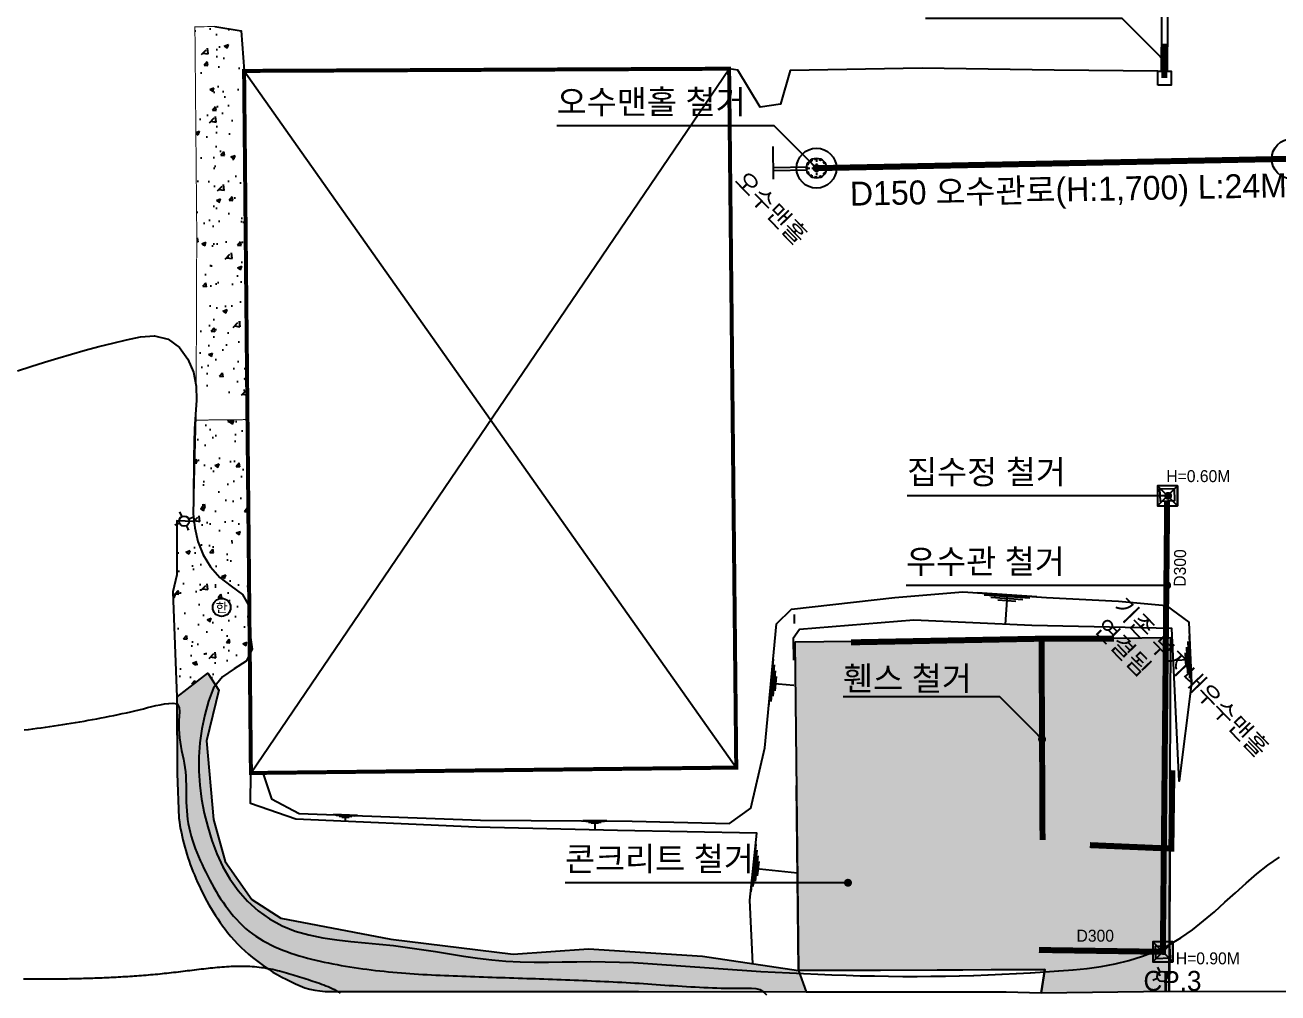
# Model space of a CAD drawing. Header units: millimetres. Extents: x 215149 to 215376, y 463026 to 463188.
# Drawn here: x 215180.8 to 215243.6, y 463070 to 463118.6 of the extents above; entities that cross this region are included whole.
import ezdxf
from ezdxf.enums import TextEntityAlignment as Align

# ---------------------------------------------------------------- set-up
doc = ezdxf.new("R2010")
doc.units = ezdxf.units.MM
doc.header["$MEASUREMENT"] = 0
for name, pattern in [('CENTER', [2, 1.25, -0.25, 0.25, -0.25]), ('DASHDOT', [1, 0.5, -0.25, 0, -0.25]), ('DASHED2', [0.375, 0.25, -0.125]), ('HIDDEN2', [0.1875, 0.125, -0.0625]), ('HIDDEN_2', [4.6, 3, -1.6]), ('PHANTOM2', [1.25, 0.625, -0.125, 0.125, -0.125, 0.125, -0.125])]:
    doc.linetypes.add(name, pattern=pattern)
for name, color, linetype in [('-$-0-범례', 7, 'Continuous'), ('-C-L형 측구 경계석 철거', 10, 'CENTER'), ('-C-U형측구 철거', 5, 'Continuous'), ('-C-아스콘 절단', 1, 'DASHED2'), ('-C-아스콘 철거', 254, 'Continuous'), ('-C-오수관철거', 4, 'PHANTOM2'), ('-C-오수맨홀 철거', 4, 'Continuous'), ('-C-우수관철거', 3, 'HIDDEN2'), ('-C-지시선', 7, 'Continuous'), ('-C-집수정철거', 3, 'Continuous'), ('-C-콘크리트 절단', 30, 'DASHDOT'), ('-C-콘크리트 철거', 253, 'Continuous'), ('-C-휀스 철거', 6, 'FENCELINE1'), ('1M(48)', 252, 'Continuous'), ("CON'C(31)", 252, 'Continuous'), ('HID', 252, 'HIDDEN2'), ('TEX', 252, 'Continuous'), ('TEXT', 252, 'Continuous'), ('WALL', 252, 'Continuous'), ('가로등(32)', 252, 'Continuous'), ('경사면(8)', 252, 'Continuous'), ('도근점(1)', 252, 'Continuous'), ('도시가스맨홀(50)', 252, 'Continuous'), ('아스팔트도로(1)', 252, 'Continuous'), ('오수관로', 252, 'HIDDEN_2'), ('우수맨홀(42)', 252, 'Continuous'), ('조경석해치(8)', 252, 'Continuous'), ('조립식건물(40)', 252, 'Continuous'), ('콘크리트수로(5)', 252, 'Continuous'), ('한전맨홀(1)', 252, 'Continuous')]:
    doc.layers.add(name, color=color, linetype=linetype)
doc.styles.get("Standard").update_dxf_attribs({"font": 'simplex.shx'})
doc.styles.add('돋음', font='Dotum.ttf')
doc.styles.add('돋음체', font='DotumChe.TTF')
doc.styles.add('휴먼엑스포', font='Expo M.ttf')
doc.linetypes.add('FENCELINE1', pattern='A,0.25,-0.1,[133,ltypeshp.shx,S=0.1,R=0,X=-0.1,Y=0],-0.1,1', length=1.45)
doc.dimstyles.get("Standard").update_dxf_attribs({"dimtxt": 0.18, "dimasz": 0.18, "dimexe": 0.18, "dimexo": 0.0625, "dimgap": 0.09, "dimtad": 1, "dimzin": 0, "dimdsep": 46, "dimtxsty": 'Standard', "dimcen": 0.09, "dimadec": 0, "dimazin": 0, "dimtfac": 1, "dimtdec": 4, "dimtofl": 0, "dimtmove": 0, "dimatfit": 3, "dimfxl": 1, "dimtolj": 1, "dimtzin": 0, "dimarcsym": 0})

# ---------------------------------------------------------------- blocks, each defined once
blk = doc.blocks.new('e-')
at = {"layer": '한전맨홀(1)'}
blk.add_circle((0, 0), 0.75, dxfattribs=at)
at = {"layer": '한전맨홀(1)', "style": '돋음체'}
blk.add_text('한', height=0.8, rotation=0.4266, dxfattribs=at).set_placement((0, 0), align=Align.MIDDLE)
blk = doc.blocks.new('F')
at = {"layer": '가로등(32)'}
for p, q in [((-0.19, 0.42), (-0.35, 0.77)), ((0.42, 0.19), (0.77, 0.35)), ((-0.42, -0.19), (-0.77, -0.35)), ((0.19, -0.42), (0.35, -0.77))]:
    blk.add_line(p, q, dxfattribs=at)
blk.add_circle((0, 0), 0.42, dxfattribs=at)
blk = doc.blocks.new('A$C3eb1137b')
at = {"layer": 'HID'}
for p, q in [((-0.45, 0.012), (0.45, -0.012)), ((0.012, 0.45), (-0.012, -0.45))]:
    blk.add_line(p, q, dxfattribs=at)
blk.add_circle((0, 0), 0.45, dxfattribs=at)
at = {"layer": 'WALL'}
blk.add_line((-2.185, 1.111), (-2.168, -0.537), dxfattribs=at)
at = {"layer": '오수관로'}
for p, q in [((-2.174, 0.053), (-0.451, 0.07)), ((0.449, 0.08), (23.374, 0.314)), ((0.451, -0.07), (23.376, 0.164)), ((-2.173, -0.097), (-0.449, -0.08))]:
    blk.add_line(p, q, dxfattribs=at)
at = {"layer": 'TEX', "ltscale": 1.2, "style": '휴먼엑스포'}
for s, p in [('오수맨홀', (-4.169, -0.633)), ('기존 부지내우수맨홀', (14.613, -22.192)), ('연결됨', (13.642, -23.256))]:
    blk.add_text(s, height=0.9, rotation=313.42948, dxfattribs=at).set_placement(p)
at = {"layer": 'TEXT', "style": '휴먼엑스포'}
blk.add_text('D150 오수관로(H:1,700) L:24M', height=1.2, rotation=0.58568, dxfattribs=at).set_placement((1.674, -1.899))
blk = doc.blocks.new('A$C348b88a3')
at = {"layer": '-$-0-범례'}
blk.add_hatch(color=254, dxfattribs=at).paths.add_polyline_path([(0, 28.171), (42.821, 28.171), (42.821, 25.179), (0, 25.179)])
at = {"layer": '-$-0-범례', "true_color": 0xffffff}
blk.add_hatch(color=7, dxfattribs=at).paths.add_polyline_path([(0, -2.493), (42.821, -2.493), (42.821, 24.93), (0, 24.93)])
at = {"layer": '-C-아스콘 철거'}
h = blk.add_hatch(color=256, dxfattribs=at)
h.dxf.hatch_style = 1
h.paths.add_polyline_path([(1.312, 21.854), (8.165, 21.854), (8.165, 20.354), (1.312, 20.354)])
at = {"layer": '-C-콘크리트 철거'}
h = blk.add_hatch(color=256, dxfattribs=at)
h.dxf.hatch_style = 1
h.paths.add_polyline_path([(1.312, 24.347), (8.165, 24.347), (8.165, 22.847), (1.312, 22.847)])
at = {"layer": '-$-0-범례', "color": 254}
blk.add_line((0, 28.171), (42.821, 28.171), dxfattribs=at)
at = {"layer": '-$-0-범례', "color": 1}
for p, q in [((42.821, 28.171), (0, 28.171)), ((9.557, 28.171), (9.557, -2.493)), ((18.132, 28.171), (18.132, -2.493)), ((28.639, 28.171), (28.639, -2.493)), ((32.62, 28.171), (32.62, -2.493)), ((0, 25.179), (42.821, 25.179)), ((0, 24.93), (42.821, 24.93)), ((42.821, 22.437), (0, 22.437)), ((42.821, 19.944), (0, 19.944)), ((42.821, 17.451), (0, 17.451)), ((42.821, 14.958), (0, 14.958)), ((42.821, 12.465), (0, 12.465)), ((42.821, 9.972), (0, 9.972)), ((42.821, 7.479), (0, 7.479)), ((42.821, 4.986), (0, 4.986)), ((42.821, 2.493), (0, 2.493)), ((42.821, 0), (0, 0)), ((42.821, -2.493), (0, -2.493))]:
    blk.add_line(p, q, dxfattribs=at)
for points in [[(0, 28.171), (0, -2.493)], [(42.821, 28.171), (42.821, -2.493)]]:
    blk.add_lwpolyline(points, dxfattribs=at)
blk.add_lwpolyline([(0, 28.171), (42.821, 28.171), (42.821, 25.179), (0, 25.179)], close=True, dxfattribs=at)
at = {"layer": '-C-L형 측구 경계석 철거', "ltscale": 2, "const_width": 0.15}
blk.add_lwpolyline([(1.352, 6.232), (8.205, 6.232)], dxfattribs=at)
at = {"layer": '-C-U형측구 철거', "const_width": 0.15}
blk.add_lwpolyline([(1.352, 3.739), (8.205, 3.739)], dxfattribs=at)
at = {"layer": '-C-아스콘 절단', "ltscale": 5}
blk.add_lwpolyline([(1.352, 16.204), (8.205, 16.204)], dxfattribs=at)
at = {"layer": '-C-오수관철거', "ltscale": 2, "const_width": 0.225, "flags": 128}
blk.add_lwpolyline([(1.352, -1.246), (8.205, -1.246)], dxfattribs=at)
at = {"layer": '-C-오수맨홀 철거'}
for radius in [0.75, 0.375]:
    blk.add_circle((4.779, 13.711), radius, dxfattribs=at)
at = {"layer": '-C-우수관철거', "ltscale": 10, "const_width": 0.225}
blk.add_lwpolyline([(1.352, 1.247), (8.205, 1.247)], dxfattribs=at)
at = {"layer": '-C-집수정철거'}
blk.add_lwpolyline([(4.028, 11.968), (4.028, 10.468), (5.528, 10.468), (5.528, 11.968), (4.028, 11.968), (5.528, 10.468), (5.528, 11.968), (4.028, 10.468)], dxfattribs=at)
at = {"layer": '-C-콘크리트 절단', "ltscale": 5}
blk.add_lwpolyline([(1.352, 18.697), (8.205, 18.697)], dxfattribs=at)
at = {"layer": '-C-콘크리트 철거'}
for points in [[(1.312, 24.347), (8.165, 24.347), (8.165, 22.847), (1.312, 22.847)], [(1.312, 21.854), (8.165, 21.854), (8.165, 20.354), (1.312, 20.354)]]:
    blk.add_lwpolyline(points, close=True, dxfattribs=at)
at = {"layer": '-C-휀스 철거', "ltscale": 2, "const_width": 0.15}
blk.add_lwpolyline([(1.352, 8.725), (8.205, 8.725)], dxfattribs=at)
at = {"layer": '-$-0-범례', "color": 3, "style": '돋음'}
blk.add_text('● 범 례', height=1.2, dxfattribs=at).set_placement((-0.121, 30.017), align=Align.MIDDLE_LEFT)
at = {"layer": '-$-0-범례', "color": 5, "style": '돋음'}
for s, p in [('구 분', (4.778, 26.675)), ('명   칭', (13.844, 26.675)), ('규  격', (23.386, 26.675)), ('단위', (30.629, 26.675)), ('비 고', (37.72, 26.675))]:
    blk.add_text(s, height=0.9, dxfattribs=at).set_placement(p, align=Align.MIDDLE_CENTER)
at = {"layer": '-$-0-범례', "color": 3, "style": '돋음'}
for s, p in [('콘크리트 철거', (13.844, 23.683)), ('T=150', (23.386, 23.683)), ('m2', (30.629, 23.683)), ('아스콘 철거', (13.845, 21.19)), ('T=150', (23.386, 21.19)), ('m2', (30.629, 21.19)), ('콘크리트절단', (13.844, 18.697)), ('m', (30.629, 18.697)), ('아스콘절단', (13.845, 16.204)), ('m', (30.629, 16.204)), ('오수맨홀철거', (13.845, 13.711)), ('D900', (23.386, 13.711)), ('ea', (30.629, 13.711)), ('집수정철거', (13.844, 11.218)), ('500X500', (23.385, 11.218)), ('ea', (30.629, 11.218)), ('휀스철거', (13.844, 8.725)), ('H=1.2', (23.385, 8.725)), ('m', (30.629, 8.725)), ('L형측구 철거', (13.844, 6.232)), ('180x200x100', (23.385, 6.232)), ('m', (30.629, 6.232)), ('U형측구 철거', (13.844, 3.739)), ('300x300', (23.385, 3.739)), ('m', (30.629, 3.739)), ('우수관 철거', (13.844, 1.247)), ('D300', (23.385, 1.247)), ('m', (30.629, 1.247)), ('오수관 철거', (13.844, -1.246)), ('D150', (23.386, -1.246)), ('m', (30.629, -1.246))]:
    blk.add_text(s, height=0.9, dxfattribs=at).set_placement(p, align=Align.MIDDLE_CENTER)

msp = doc.modelspace()

# ---------------------------------------------------------------- hatches: boundary and pattern name
at = {"layer": '-C-콘크리트 철거', "linetype": 'ByBlock'}
h = msp.add_hatch(color=256, dxfattribs=at)
h.dxf.hatch_style = 1
h.paths.add_polyline_path([(215219.387, 463087.616), (215219.572, 463071.144), (215231.915, 463071.192), (215231.74, 463070.025), (215238.159, 463070.113), (215238.228, 463087.828)])
at = {"layer": "CON'C(31)"}
h = msp.add_hatch(dxfattribs=at)
h.set_pattern_fill('AR-CONC', color=256, scale=0.3)
h.set_pattern_definition([(50, (0, 0), (2.151780548, -0.188256405), [0.225, -2.475]), (355, (0, 0), (-0.416254001, 2.256576401), [0.18, -1.98]), (100.45144446, (0.1793, -0.0157), (1.73552654, 2.068319973), [0.191220576, -2.103426336]), (46.1842, (0, 0.6), (3.201723992, -0.496557842), [0.3375, -3.7125]), (96.6356355, (0.2668, 0.5586), (2.803985837, 2.922355802), [0.286831026, -3.15514128]), (351.184164, (0, 0.6), (2.803985835, 2.9223558), [0.27, -2.970000003]), (21, (0.3, 0.45), (1.7907211564, -1.207856672), [0.225, -2.475]), (326, (0.3, 0.45), (0.729945996, 2.175450135), [0.18, -1.98]), (71.45144474, (0.4492, 0.3493), (2.52066713, 0.967593458), [0.19122057, -2.103426336]), (37.5, (0, 0), (0.036479566, 0.9986815615), [0, -1.956, 0, -2.01, 0, -1.9875]), (7.5, (0, 0), (0.7892086123, 1.1832351356), [0, -1.146, 0, -1.911, 0, -0.7575]), (327.5, (-0.669, 0), (1.6014673085, -0.0676646152), [0, -0.75, 0, -2.34, 0, -3.105]), (317.5, (-0.969, 0), (1.749558508, 0.300314947), [0, -0.975, 0, -1.554, 0, -2.205])])
h.paths.add_polyline_path([(215191.776, 463116.254), (215191.636, 463118.27), (215190.317, 463118.473), (215189.311, 463118.472), (215189.334, 463115.967), (215189.404, 463108.146), (215189.374, 463100.47), (215189.378, 463100.453), (215189.382, 463100), (215191.934, 463100)])
h.paths.add_polyline_path([(215191.946, 463098.769), (215189.368, 463098.744), (215189.247, 463093.891), (215189.299, 463093.345), (215189.464, 463092.653), (215189.728, 463091.993), (215190.095, 463091.385), (215190.567, 463090.853), (215191.133, 463090.423), (215191.703, 463089.998), (215192.038, 463089.391)])
h.paths.add_polyline_path([(215191.703, 463089.998), (215191.133, 463090.423), (215190.567, 463090.853), (215190.095, 463091.385), (215189.728, 463091.993), (215189.464, 463092.653), (215189.299, 463093.345), (215189.247, 463093.891), (215189.241, 463093.665), (215189.023, 463093.672, -1), (215188.52, 463093.688), (215188.411, 463093.691), (215188.411, 463090.989), (215188.211, 463090.132), (215188.406, 463084.856), (215189.953, 463086.063), (215190.357, 463085.45), (215190.69, 463085.872), (215191.279, 463086.27), (215191.878, 463086.653), (215192.061, 463087.017), (215192.038, 463089.391)])
h.paths.add_polyline_path([(215191.102, 463089.355, -1), (215190.202, 463089.355, -1)], flags=16)
h.paths.add_polyline_path([(215190.19, 463088.941), (215191.119, 463088.947), (215191.113, 463089.77), (215190.184, 463089.763)], flags=24)
at = {"layer": '조경석해치(8)'}
h = msp.add_hatch(dxfattribs=at)
h.set_pattern_fill('GRAVEL', color=256, scale=2)
h.set_pattern_definition([(228.012787504, (1.44, 2), (-16, -18), [0.269072, -26.638176094]), (184.969740728, (1.26, 1.8), (24, 2), [0.461736, -45.7118495225]), (132.510447078, (0.8, 1.76), (20, -22), [0.325576, -32.232065192]), (267.273689006, (0.02, 1.26), (2, 40), [0.420476, -41.627116083]), (292.833654178, (0, 0.84), (-10, 24), [0.41231, -40.818746256]), (357.273689006, (0.16, 0.46), (-40, 2), [0.420476, -41.627116083]), (37.694240467, (0.58, 0.44), (-26, -20), [0.556058, -55.049697098]), (72.255328375, (1.02, 0.78), (14, 44), [0.524976, -51.972642994]), (121.429565615, (1.18, 1.28), (-16, 26), [0.4219, -41.7681462195]), (175.23635831, (0.96, 1.64), (22, -2), [0.481664, -23.6015251576]), (222.397437798, (0.48, 1.68), (-24, -22), [0.622896, -61.6667500096]), (138.814074834, (2, 1.24), (-14, 12), [0.212602, -21.0476896255]), (171.46923439, (1.84, 1.38), (26, -4), [0.404474, -40.043022832]), (225, (1.44, 1.44), (-2e-16, -2), [0.282842, -2.545585125]), (203.198590514, (1.3, 1.68), (10, 4), [0.152316, -15.079230212]), (291.80140949, (1.16, 1.62), (-2, 6), [0.215406, -10.554923614]), (30.96375653, (1.24, 1.42), (6, 4), [0.349858, -11.31204579]), (161.56505118, (1.54, 1.6), (4, -2), [0.252982, -6.07157332]), (16.389540334, (0, 1.62), (20, 6), [0.3544, -35.085690293]), (70.346175942, (0.34, 1.72), (-8.000000000002, -22.000000000007), [0.297322, -29.434815495]), (293.198590514, (1.54, 2), (-4, 10), [0.30463, -14.926916212]), (343.610459666, (1.66, 1.72), (-20, 6), [0.3544, -35.085690293]), (339.44395478, (0, 0.38), (-10, 4), [0.34176, -16.746247491]), (294.77514057, (0.32, 0.26), (-10, 22), [0.286356, -28.3492861266]), (66.801409486, (1.56, 0), (4, 10), [0.30463, -14.926916212]), (17.354024636, (1.68, 0.28), (-26, -8), [0.335262, -33.1908472285]), (69.44395478, (0.58, 0), (-4, -10), [0.17088, -16.917127491]), (101.30993247, (1.44, 0), (-2, 8), [0.10198, -10.096059027]), (165.96375653, (1.42, 0.1), (6, -2), [0.41231, -7.833901251]), (186.009005957, (1.02, 0.2), (20, 2), [0.3821, -37.827846349]), (303.69006753, (1.24, 1.24), (-2, 4), [0.288444, -6.922658551]), (353.157226587, (1.4, 1), (34, -4), [0.503588, -49.855125248]), (60.9453959, (1.9, 0.94), (-8, -14), [0.205912, -20.385348282]), (90, (2, 1.12), (-2, 2), [0.12, -1.88]), (120.256437164, (0.98, 0.26), (8, -14), [0.277848, -27.507039979]), (48.012787504, (0.84, 0.5), (16, 18), [0.538144, -26.369104094]), (0, (1.2, 0.9), (2, 2), [0.52, -1.48]), (325.30484647, (1.72, 0.9), (20, -14), [0.316228, -31.306548602]), (254.0546041, (1.98, 0.72), (-2, -8), [0.291204, -14.2690157786]), (207.645975364, (1.9, 0.44), (-38, -20), [0.47413, -46.9389483645]), (175.42607874, (1.48, 0.22), (-26, 2), [0.501598, -49.658146816])])
h.paths.add_polyline_path([(215199.133, 463072.71), (215193.621, 463073.778), (215192.171, 463074.714), (215190.827, 463076.617), (215190.251, 463078.723), (215189.89, 463082.664), (215190.518, 463085.205), (215189.953, 463086.063), (215188.406, 463084.856), (215188.421, 463081.032), (215188.507, 463078.779, 0.065565), (215189.283, 463075.947, 0.069065), (215190.949, 463073.053, 0.113814), (215194.117, 463070.595, 0.13394), (215196.095, 463070.097), (215197.071, 463070.097), (215202.828, 463070.096), (215211.55, 463070.096), (215219.948, 463070.072), (215219.572, 463071.144), (215214.765, 463071.87), (215209.047, 463072.23), (215205.265, 463071.968)])

# ---------------------------------------------------------------- linework, layer by layer
at = {"layer": '-C-U형측구 철거', "const_width": 0.3}
msp.add_lwpolyline([(215237.913, 463115.891), (215237.913, 463117.623)], dxfattribs=at)
at = {"layer": '-C-오수관철거', "ltscale": 3, "const_width": 0.3}
msp.add_lwpolyline([(215244.246, 463111.847), (215220.47, 463111.378)], dxfattribs=at)
at = {"layer": '-C-오수맨홀 철거'}
for centre, radius in [((215244.291, 463111.845), 1), ((215220.47, 463111.378), 1), ((215220.47, 463111.378), 0.5)]:
    msp.add_circle(centre, radius, dxfattribs=at)
at = {"layer": '-C-우수관철거', "ltscale": 10, "const_width": 0.3}
msp.add_lwpolyline([(215238.05, 463094.682), (215237.835, 463072.082), (215231.619, 463072.176)], dxfattribs=at)
at = {"layer": '-C-집수정철거', "elevation": 94.324}
msp.add_lwpolyline([(215237.562, 463094.446), (215238.562, 463094.446), (215238.562, 463095.446), (215237.562, 463095.446), (215237.562, 463094.446), (215238.562, 463095.446), (215238.562, 463094.446), (215237.562, 463095.446)], dxfattribs=at)
at = {"layer": '-C-집수정철거'}
msp.add_lwpolyline([(215237.335, 463071.582), (215238.335, 463071.582), (215238.335, 463072.582), (215237.335, 463072.582), (215237.335, 463071.582), (215238.335, 463072.582), (215238.335, 463071.582), (215237.335, 463072.582)], dxfattribs=at)
at = {"layer": '-C-콘크리트 철거'}
msp.add_lwpolyline([(215219.387, 463087.616), (215219.572, 463071.144), (215231.915, 463071.192), (215231.74, 463070.025), (215238.159, 463070.113), (215238.228, 463087.828)], close=True, dxfattribs=at)
at = {"layer": '-C-휀스 철거', "ltscale": 2.5, "const_width": 0.3}
for points in [[(215222.203, 463087.601), (215231.754, 463087.784), (215235.39, 463087.784)], [(215231.803, 463077.696), (215231.754, 463087.784)]]:
    msp.add_lwpolyline(points, dxfattribs=at)
at = {"layer": '-C-휀스 철거', "ltscale": 2.5}
msp.add_lwpolyline([(215234.176, 463077.433, 0.3, 0.3, 0), (215238.261, 463077.258, 0.3, 0.3, 0), (215238.314, 463081.18, 0, 0, 0)], format="xyseb", dxfattribs=at)
at = {"layer": '1M(48)'}
for points, elevation in [([(215180.413, 463101.208), (215181.089, 463101.431), (215181.089, 463101.431), (215181.767, 463101.647), (215181.767, 463101.647), (215182.447, 463101.857), (215182.447, 463101.857), (215183.13, 463102.058), (215183.13, 463102.058), (215183.815, 463102.251), (215183.815, 463102.251), (215184.502, 463102.435), (215184.502, 463102.435), (215185.192, 463102.609), (215185.192, 463102.609), (215185.884, 463102.774), (215185.884, 463102.774), (215186.581, 463102.919), (215186.581, 463102.919), (215187.289, 463102.975), (215187.289, 463102.975), (215187.975, 463102.808), (215187.975, 463102.808), (215188.538, 463102.378), (215188.538, 463102.378), (215188.951, 463101.801), (215188.951, 463101.801), (215189.232, 463101.148), (215189.232, 463101.148), (215189.378, 463100.453), (215189.378, 463100.453), (215189.384, 463099.742), (215189.384, 463099.742), (215189.334, 463099.032), (215189.334, 463099.032), (215189.293, 463098.322), (215189.293, 463098.322), (215189.269, 463097.611), (215189.269, 463097.611), (215189.256, 463096.899), (215189.256, 463096.899), (215189.25, 463096.188), (215189.25, 463096.188), (215189.244, 463095.476), (215189.244, 463095.476), (215189.233, 463094.764), (215189.233, 463094.764), (215189.231, 463094.053), (215189.231, 463094.053), (215189.299, 463093.345), (215189.299, 463093.345), (215189.464, 463092.653), (215189.464, 463092.653), (215189.728, 463091.993), (215189.728, 463091.993), (215190.095, 463091.385), (215190.095, 463091.385), (215190.567, 463090.853), (215190.567, 463090.853), (215191.133, 463090.423), (215191.133, 463090.423), (215191.703, 463089.998), (215191.703, 463089.998), (215192.041, 463089.385), (215192.041, 463089.385), (215192.081, 463088.677), (215192.081, 463088.677), (215192.086, 463087.966), (215192.086, 463087.966), (215192.184, 463087.262), (215192.184, 463087.262), (215191.878, 463086.653), (215191.878, 463086.653), (215191.279, 463086.27), (215191.279, 463086.27), (215190.69, 463085.872), (215190.69, 463085.872), (215190.251, 463085.317), (215190.251, 463085.317), (215189.987, 463084.657), (215189.987, 463084.657), (215189.811, 463083.968), (215189.811, 463083.968), (215189.665, 463083.272), (215189.665, 463083.272), (215189.555, 463082.569), (215189.555, 463082.569), (215189.501, 463081.859), (215189.501, 463081.859), (215189.503, 463081.148), (215189.503, 463081.148), (215189.554, 463080.438), (215189.554, 463080.438), (215189.649, 463079.733), (215189.649, 463079.733), (215189.783, 463079.034), (215189.783, 463079.034), (215189.953, 463078.343), (215189.953, 463078.343), (215190.162, 463077.663), (215190.162, 463077.663), (215190.415, 463076.998), (215190.415, 463076.998), (215190.716, 463076.353), (215190.716, 463076.353), (215191.07, 463075.736), (215191.07, 463075.736), (215191.481, 463075.155), (215191.481, 463075.155), (215191.95, 463074.62), (215191.95, 463074.62), (215192.478, 463074.144), (215192.478, 463074.144), (215193.058, 463073.733), (215193.058, 463073.733), (215193.683, 463073.393), (215193.683, 463073.393), (215194.343, 463073.127), (215194.343, 463073.127), (215195.026, 463072.928), (215195.026, 463072.928), (215195.722, 463072.783), (215195.722, 463072.783), (215196.426, 463072.678), (215196.426, 463072.678), (215197.134, 463072.6), (215197.134, 463072.6), (215197.842, 463072.535), (215197.842, 463072.535), (215198.551, 463072.472), (215198.551, 463072.472), (215199.259, 463072.399), (215199.259, 463072.399), (215199.965, 463072.308), (215199.965, 463072.308), (215200.669, 463072.205), (215200.669, 463072.205), (215201.372, 463072.094), (215201.372, 463072.094), (215202.075, 463071.981), (215202.075, 463071.981), (215202.778, 463071.872), (215202.778, 463071.872), (215203.482, 463071.771), (215203.482, 463071.771), (215204.189, 463071.685), (215204.189, 463071.685), (215204.897, 463071.619), (215204.897, 463071.619), (215205.608, 463071.579), (215205.608, 463071.579), (215206.319, 463071.563), (215206.319, 463071.563), (215207.031, 463071.564), (215207.031, 463071.564), (215207.742, 463071.574), (215207.742, 463071.574), (215208.454, 463071.587), (215208.454, 463071.587), (215209.166, 463071.594), (215209.166, 463071.594), (215209.877, 463071.589), (215209.877, 463071.589), (215210.589, 463071.571), (215210.589, 463071.571), (215211.3, 463071.54), (215211.3, 463071.54), (215212.01, 463071.501), (215212.01, 463071.501), (215212.72, 463071.454), (215212.72, 463071.454), (215213.43, 463071.403), (215213.43, 463071.403), (215214.14, 463071.349), (215214.14, 463071.349), (215214.849, 463071.295), (215214.849, 463071.295), (215215.559, 463071.243), (215215.559, 463071.243), (215216.269, 463071.194), (215216.269, 463071.194), (215216.979, 463071.147), (215216.979, 463071.147), (215217.689, 463071.103), (215217.689, 463071.103), (215218.4, 463071.062), (215218.4, 463071.062), (215219.11, 463071.024), (215219.11, 463071.024), (215219.821, 463070.989), (215219.821, 463070.989), (215220.532, 463070.958), (215220.532, 463070.958), (215221.243, 463070.93), (215221.243, 463070.93), (215221.955, 463070.906), (215221.955, 463070.906), (215222.666, 463070.887), (215222.666, 463070.887), (215223.377, 463070.871), (215223.377, 463070.871), (215224.089, 463070.861), (215224.089, 463070.861), (215224.801, 463070.854), (215224.801, 463070.854), (215225.512, 463070.853), (215225.512, 463070.853), (215226.224, 463070.858), (215226.224, 463070.858), (215226.936, 463070.867), (215226.936, 463070.867), (215227.647, 463070.882), (215227.647, 463070.882), (215228.358, 463070.903), (215228.358, 463070.903), (215229.07, 463070.928), (215229.07, 463070.928), (215229.781, 463070.958), (215229.781, 463070.958), (215230.491, 463070.993), (215230.491, 463070.993), (215231.202, 463071.031), (215231.202, 463071.031), (215231.912, 463071.074), (215231.912, 463071.074), (215232.622, 463071.122), (215232.622, 463071.122), (215233.332, 463071.18), (215233.332, 463071.18), (215234.039, 463071.255), (215234.039, 463071.255), (215234.744, 463071.354), (215234.744, 463071.354), (215235.444, 463071.484), (215235.444, 463071.484), (215236.135, 463071.651), (215236.135, 463071.651), (215236.815, 463071.86), (215236.815, 463071.86), (215237.479, 463072.116), (215237.479, 463072.116), (215238.121, 463072.424), (215238.121, 463072.424), (215238.733, 463072.785), (215238.733, 463072.785), (215239.317, 463073.192), (215239.317, 463073.192), (215239.877, 463073.632), (215239.877, 463073.632), (215240.418, 463074.094), (215240.418, 463074.094), (215240.947, 463074.569), (215240.947, 463074.569), (215241.473, 463075.049), (215241.473, 463075.049), (215242.003, 463075.524), (215242.003, 463075.524), (215242.545, 463075.986), (215242.545, 463075.986), (215243.105, 463076.425), (215243.105, 463076.425), (215243.689, 463076.83)], 94), ([(215180.752, 463083.207), (215180.967, 463083.235), (215180.967, 463083.235), (215181.181, 463083.263), (215181.181, 463083.263), (215181.396, 463083.293), (215181.396, 463083.293), (215181.611, 463083.322), (215181.611, 463083.322), (215181.826, 463083.353), (215181.826, 463083.353), (215182.041, 463083.384), (215182.041, 463083.384), (215182.255, 463083.415), (215182.255, 463083.415), (215182.47, 463083.447), (215182.47, 463083.447), (215182.684, 463083.48), (215182.684, 463083.48), (215182.898, 463083.514), (215182.898, 463083.514), (215183.112, 463083.548), (215183.112, 463083.548), (215183.326, 463083.583), (215183.326, 463083.583), (215183.54, 463083.619), (215183.54, 463083.619), (215183.754, 463083.656), (215183.754, 463083.656), (215183.967, 463083.694), (215183.967, 463083.694), (215184.181, 463083.732), (215184.181, 463083.732), (215184.394, 463083.771), (215184.394, 463083.771), (215184.607, 463083.812), (215184.607, 463083.812), (215184.82, 463083.853), (215184.82, 463083.853), (215185.033, 463083.895), (215185.033, 463083.895), (215185.245, 463083.939), (215185.245, 463083.939), (215185.458, 463083.983), (215185.458, 463083.983), (215185.67, 463084.028), (215185.67, 463084.028), (215185.881, 463084.075), (215185.881, 463084.075), (215186.093, 463084.123), (215186.093, 463084.123), (215186.304, 463084.172), (215186.304, 463084.172), (215186.515, 463084.222), (215186.515, 463084.222), (215186.726, 463084.273), (215186.726, 463084.273), (215186.936, 463084.326), (215186.936, 463084.326), (215187.146, 463084.379), (215187.146, 463084.379), (215187.357, 463084.43), (215187.357, 463084.43), (215187.569, 463084.475), (215187.569, 463084.475), (215187.783, 463084.512), (215187.783, 463084.512), (215187.998, 463084.539), (215187.998, 463084.539), (215188.214, 463084.554), (215188.214, 463084.554), (215188.424, 463084.514), (215188.424, 463084.514), (215188.523, 463084.328), (215188.523, 463084.328), (215188.534, 463084.112), (215188.534, 463084.112), (215188.52, 463083.896), (215188.52, 463083.896), (215188.505, 463083.679), (215188.505, 463083.679), (215188.499, 463083.463), (215188.499, 463083.463), (215188.502, 463083.246), (215188.502, 463083.246), (215188.515, 463083.029), (215188.515, 463083.029), (215188.537, 463082.813), (215188.537, 463082.813), (215188.567, 463082.599), (215188.567, 463082.599), (215188.604, 463082.385), (215188.604, 463082.385), (215188.646, 463082.172), (215188.646, 463082.172), (215188.69, 463081.96), (215188.69, 463081.96), (215188.734, 463081.748), (215188.734, 463081.748), (215188.775, 463081.535), (215188.775, 463081.535), (215188.809, 463081.321), (215188.809, 463081.321), (215188.835, 463081.105), (215188.835, 463081.105), (215188.852, 463080.889), (215188.852, 463080.889), (215188.862, 463080.673), (215188.862, 463080.673), (215188.868, 463080.456), (215188.868, 463080.456), (215188.871, 463080.239), (215188.871, 463080.239), (215188.873, 463080.022), (215188.873, 463080.022), (215188.876, 463079.805), (215188.876, 463079.805), (215188.88, 463079.588), (215188.88, 463079.588), (215188.887, 463079.372), (215188.887, 463079.372), (215188.899, 463079.155), (215188.899, 463079.155), (215188.917, 463078.939), (215188.917, 463078.939), (215188.943, 463078.724), (215188.943, 463078.724), (215188.977, 463078.51), (215188.977, 463078.51), (215189.019, 463078.297), (215189.019, 463078.297), (215189.069, 463078.086), (215189.069, 463078.086), (215189.125, 463077.876), (215189.125, 463077.876), (215189.188, 463077.669), (215189.188, 463077.669), (215189.256, 463077.463), (215189.256, 463077.463), (215189.33, 463077.259), (215189.33, 463077.259), (215189.409, 463077.057), (215189.409, 463077.057), (215189.492, 463076.857), (215189.492, 463076.857), (215189.579, 463076.658), (215189.579, 463076.658), (215189.669, 463076.461), (215189.669, 463076.461), (215189.762, 463076.265), (215189.762, 463076.265), (215189.858, 463076.07), (215189.858, 463076.07), (215189.956, 463075.877), (215189.956, 463075.877), (215190.056, 463075.684), (215190.056, 463075.684), (215190.158, 463075.493), (215190.158, 463075.493), (215190.264, 463075.304), (215190.264, 463075.304), (215190.372, 463075.116), (215190.372, 463075.116), (215190.484, 463074.931), (215190.484, 463074.931), (215190.6, 463074.747), (215190.6, 463074.747), (215190.72, 463074.566), (215190.72, 463074.566), (215190.844, 463074.389), (215190.844, 463074.389), (215190.973, 463074.214), (215190.973, 463074.214), (215191.106, 463074.043), (215191.106, 463074.043), (215191.245, 463073.876), (215191.245, 463073.876), (215191.389, 463073.714), (215191.389, 463073.714), (215191.538, 463073.557), (215191.538, 463073.557), (215191.693, 463073.405), (215191.693, 463073.405), (215191.854, 463073.26), (215191.854, 463073.26), (215192.021, 463073.121), (215192.021, 463073.121), (215192.193, 463072.99), (215192.193, 463072.99), (215192.371, 463072.865), (215192.371, 463072.865), (215192.553, 463072.748), (215192.553, 463072.748), (215192.739, 463072.637), (215192.739, 463072.637), (215192.929, 463072.532), (215192.929, 463072.532), (215193.122, 463072.433), (215193.122, 463072.433), (215193.318, 463072.341), (215193.318, 463072.341), (215193.517, 463072.253), (215193.517, 463072.253), (215193.717, 463072.171), (215193.717, 463072.171), (215193.92, 463072.094), (215193.92, 463072.094), (215194.124, 463072.021), (215194.124, 463072.021), (215194.33, 463071.953), (215194.33, 463071.953), (215194.537, 463071.889), (215194.537, 463071.889), (215194.745, 463071.828), (215194.745, 463071.828), (215194.955, 463071.771), (215194.955, 463071.771), (215195.164, 463071.716), (215195.164, 463071.716), (215195.375, 463071.665), (215195.375, 463071.665), (215195.586, 463071.616), (215195.586, 463071.616), (215195.798, 463071.57), (215195.798, 463071.57), (215196.01, 463071.525), (215196.01, 463071.525), (215196.223, 463071.483), (215196.223, 463071.483), (215196.436, 463071.442), (215196.436, 463071.442), (215196.649, 463071.403), (215196.649, 463071.403), (215196.863, 463071.366), (215196.863, 463071.366), (215197.077, 463071.331), (215197.077, 463071.331), (215197.291, 463071.297), (215197.291, 463071.297), (215197.506, 463071.265), (215197.506, 463071.265), (215197.721, 463071.235), (215197.721, 463071.235), (215197.936, 463071.206), (215197.936, 463071.206), (215198.151, 463071.179), (215198.151, 463071.179), (215198.366, 463071.154), (215198.366, 463071.154), (215198.582, 463071.129), (215198.582, 463071.129), (215198.797, 463071.106), (215198.797, 463071.106), (215199.013, 463071.085), (215199.013, 463071.085), (215199.229, 463071.065), (215199.229, 463071.065), (215199.445, 463071.046), (215199.445, 463071.046), (215199.661, 463071.028), (215199.661, 463071.028), (215199.877, 463071.011), (215199.877, 463071.011), (215200.093, 463070.995), (215200.093, 463070.995), (215200.31, 463070.98), (215200.31, 463070.98), (215200.526, 463070.966), (215200.526, 463070.966), (215200.743, 463070.953), (215200.743, 463070.953), (215200.959, 463070.941), (215200.959, 463070.941), (215201.176, 463070.929), (215201.176, 463070.929), (215201.392, 463070.918), (215201.392, 463070.918), (215201.609, 463070.908), (215201.609, 463070.908), (215201.826, 463070.898), (215201.826, 463070.898), (215202.042, 463070.889), (215202.042, 463070.889), (215202.259, 463070.88), (215202.259, 463070.88), (215202.476, 463070.871), (215202.476, 463070.871), (215202.692, 463070.863), (215202.692, 463070.863), (215202.909, 463070.855), (215202.909, 463070.855), (215203.126, 463070.847), (215203.126, 463070.847), (215203.342, 463070.84), (215203.342, 463070.84), (215203.559, 463070.832), (215203.559, 463070.832), (215203.776, 463070.824), (215203.776, 463070.824), (215203.993, 463070.817), (215203.993, 463070.817), (215204.209, 463070.81), (215204.209, 463070.81), (215204.426, 463070.802), (215204.426, 463070.802), (215204.643, 463070.795), (215204.643, 463070.795), (215204.86, 463070.788), (215204.86, 463070.788), (215205.076, 463070.781), (215205.076, 463070.781), (215205.293, 463070.774), (215205.293, 463070.774), (215205.51, 463070.767), (215205.51, 463070.767), (215205.727, 463070.759), (215205.727, 463070.759), (215205.943, 463070.752), (215205.943, 463070.752), (215206.16, 463070.745), (215206.16, 463070.745), (215206.377, 463070.738), (215206.377, 463070.738), (215206.593, 463070.73), (215206.593, 463070.73), (215206.81, 463070.723), (215206.81, 463070.723), (215207.027, 463070.715), (215207.027, 463070.715), (215207.244, 463070.707), (215207.244, 463070.707), (215207.46, 463070.7), (215207.46, 463070.7), (215207.677, 463070.692), (215207.677, 463070.692), (215207.894, 463070.683), (215207.894, 463070.683), (215208.11, 463070.675), (215208.11, 463070.675), (215208.327, 463070.666), (215208.327, 463070.666), (215208.544, 463070.658), (215208.544, 463070.658), (215208.76, 463070.649), (215208.76, 463070.649), (215208.977, 463070.639), (215208.977, 463070.639), (215209.194, 463070.63), (215209.194, 463070.63), (215209.41, 463070.62), (215209.41, 463070.62), (215209.627, 463070.61), (215209.627, 463070.61), (215209.844, 463070.6), (215209.844, 463070.6), (215210.06, 463070.589), (215210.06, 463070.589), (215210.277, 463070.578), (215210.277, 463070.578), (215210.493, 463070.567), (215210.493, 463070.567), (215210.71, 463070.555), (215210.71, 463070.555), (215210.926, 463070.543), (215210.926, 463070.543), (215211.143, 463070.53), (215211.143, 463070.53), (215211.359, 463070.517), (215211.359, 463070.517), (215211.576, 463070.504), (215211.576, 463070.504), (215211.792, 463070.49), (215211.792, 463070.49), (215212.009, 463070.476), (215212.009, 463070.476), (215212.225, 463070.461), (215212.225, 463070.461), (215212.441, 463070.446), (215212.441, 463070.446), (215212.658, 463070.431), (215212.658, 463070.431), (215212.874, 463070.416), (215212.874, 463070.416), (215213.09, 463070.401), (215213.09, 463070.401), (215213.307, 463070.387), (215213.307, 463070.387), (215213.523, 463070.372), (215213.523, 463070.372), (215213.74, 463070.358), (215213.74, 463070.358), (215213.956, 463070.345), (215213.956, 463070.345), (215214.172, 463070.332), (215214.172, 463070.332), (215214.389, 463070.32), (215214.389, 463070.32), (215214.606, 463070.308), (215214.606, 463070.308), (215214.822, 463070.298), (215214.822, 463070.298), (215215.039, 463070.288), (215215.039, 463070.288), (215215.255, 463070.28), (215215.255, 463070.28), (215215.472, 463070.272), (215215.472, 463070.272), (215215.689, 463070.266), (215215.689, 463070.266), (215215.906, 463070.262), (215215.906, 463070.262), (215216.123, 463070.258), (215216.123, 463070.258), (215216.339, 463070.256), (215216.339, 463070.256), (215216.556, 463070.256), (215216.556, 463070.256), (215216.773, 463070.257), (215216.773, 463070.257), (215216.99, 463070.26), (215216.99, 463070.26), (215217.207, 463070.259), (215217.207, 463070.259), (215217.423, 463070.242), (215217.423, 463070.242), (215217.632, 463070.187), (215217.632, 463070.187), (215217.818, 463070.076), (215217.818, 463070.076), (215217.97, 463069.922)], 93), ([(215180.719, 463070.733), (215180.836, 463070.732), (215180.836, 463070.732), (215180.952, 463070.731), (215180.952, 463070.731), (215181.068, 463070.73), (215181.068, 463070.73), (215181.184, 463070.73), (215181.184, 463070.73), (215181.3, 463070.729), (215181.3, 463070.729), (215181.416, 463070.729), (215181.416, 463070.729), (215181.532, 463070.728), (215181.532, 463070.728), (215181.648, 463070.728), (215181.648, 463070.728), (215181.764, 463070.728), (215181.764, 463070.728), (215181.881, 463070.728), (215181.881, 463070.728), (215181.997, 463070.729), (215181.997, 463070.729), (215182.113, 463070.729), (215182.113, 463070.729), (215182.229, 463070.73), (215182.229, 463070.73), (215182.345, 463070.731), (215182.345, 463070.731), (215182.461, 463070.732), (215182.461, 463070.732), (215182.577, 463070.733), (215182.577, 463070.733), (215182.693, 463070.734), (215182.693, 463070.734), (215182.809, 463070.736), (215182.809, 463070.736), (215182.925, 463070.737), (215182.925, 463070.737), (215183.042, 463070.739), (215183.042, 463070.739), (215183.158, 463070.741), (215183.158, 463070.741), (215183.274, 463070.743), (215183.274, 463070.743), (215183.39, 463070.746), (215183.39, 463070.746), (215183.506, 463070.748), (215183.506, 463070.748), (215183.622, 463070.751), (215183.622, 463070.751), (215183.738, 463070.754), (215183.738, 463070.754), (215183.854, 463070.757), (215183.854, 463070.757), (215183.97, 463070.76), (215183.97, 463070.76), (215184.086, 463070.764), (215184.086, 463070.764), (215184.202, 463070.768), (215184.202, 463070.768), (215184.318, 463070.772), (215184.318, 463070.772), (215184.434, 463070.776), (215184.434, 463070.776), (215184.55, 463070.78), (215184.55, 463070.78), (215184.666, 463070.785), (215184.666, 463070.785), (215184.782, 463070.79), (215184.782, 463070.79), (215184.898, 463070.795), (215184.898, 463070.795), (215185.014, 463070.801), (215185.014, 463070.801), (215185.13, 463070.806), (215185.13, 463070.806), (215185.246, 463070.812), (215185.246, 463070.812), (215185.362, 463070.818), (215185.362, 463070.818), (215185.478, 463070.824), (215185.478, 463070.824), (215185.594, 463070.831), (215185.594, 463070.831), (215185.71, 463070.838), (215185.71, 463070.838), (215185.826, 463070.845), (215185.826, 463070.845), (215185.942, 463070.852), (215185.942, 463070.852), (215186.058, 463070.86), (215186.058, 463070.86), (215186.174, 463070.867), (215186.174, 463070.867), (215186.289, 463070.875), (215186.289, 463070.875), (215186.405, 463070.884), (215186.405, 463070.884), (215186.521, 463070.892), (215186.521, 463070.892), (215186.637, 463070.901), (215186.637, 463070.901), (215186.753, 463070.91), (215186.753, 463070.91), (215186.868, 463070.92), (215186.868, 463070.92), (215186.984, 463070.93), (215186.984, 463070.93), (215187.1, 463070.94), (215187.1, 463070.94), (215187.215, 463070.95), (215187.215, 463070.95), (215187.331, 463070.961), (215187.331, 463070.961), (215187.447, 463070.971), (215187.447, 463070.971), (215187.562, 463070.983), (215187.562, 463070.983), (215187.678, 463070.994), (215187.678, 463070.994), (215187.793, 463071.006), (215187.793, 463071.006), (215187.909, 463071.018), (215187.909, 463071.018), (215188.024, 463071.03), (215188.024, 463071.03), (215188.14, 463071.043), (215188.14, 463071.043), (215188.255, 463071.056), (215188.255, 463071.056), (215188.37, 463071.069), (215188.37, 463071.069), (215188.486, 463071.083), (215188.486, 463071.083), (215188.601, 463071.096), (215188.601, 463071.096), (215188.716, 463071.11), (215188.716, 463071.11), (215188.831, 463071.125), (215188.831, 463071.125), (215188.947, 463071.139), (215188.947, 463071.139), (215189.062, 463071.153), (215189.062, 463071.153), (215189.177, 463071.168), (215189.177, 463071.168), (215189.292, 463071.182), (215189.292, 463071.182), (215189.407, 463071.196), (215189.407, 463071.196), (215189.523, 463071.211), (215189.523, 463071.211), (215189.638, 463071.224), (215189.638, 463071.224), (215189.753, 463071.238), (215189.753, 463071.238), (215189.869, 463071.251), (215189.869, 463071.251), (215189.984, 463071.264), (215189.984, 463071.264), (215190.1, 463071.276), (215190.1, 463071.276), (215190.215, 463071.288), (215190.215, 463071.288), (215190.331, 463071.3), (215190.331, 463071.3), (215190.446, 463071.31), (215190.446, 463071.31), (215190.562, 463071.32), (215190.562, 463071.32), (215190.678, 463071.329), (215190.678, 463071.329), (215190.793, 463071.338), (215190.793, 463071.338), (215190.909, 463071.345), (215190.909, 463071.345), (215191.025, 463071.352), (215191.025, 463071.352), (215191.141, 463071.357), (215191.141, 463071.357), (215191.257, 463071.362), (215191.257, 463071.362), (215191.373, 463071.365), (215191.373, 463071.365), (215191.489, 463071.367), (215191.489, 463071.367), (215191.606, 463071.368), (215191.606, 463071.368), (215191.722, 463071.367), (215191.722, 463071.367), (215191.838, 463071.365), (215191.838, 463071.365), (215191.954, 463071.362), (215191.954, 463071.362), (215192.07, 463071.356), (215192.07, 463071.356), (215192.186, 463071.35), (215192.186, 463071.35), (215192.301, 463071.341), (215192.301, 463071.341), (215192.417, 463071.331), (215192.417, 463071.331), (215192.533, 463071.319), (215192.533, 463071.319), (215192.648, 463071.305), (215192.648, 463071.305), (215192.763, 463071.289), (215192.763, 463071.289), (215192.878, 463071.271), (215192.878, 463071.271), (215192.992, 463071.251), (215192.992, 463071.251), (215193.106, 463071.229), (215193.106, 463071.229), (215193.22, 463071.206), (215193.22, 463071.206), (215193.333, 463071.181), (215193.333, 463071.181), (215193.446, 463071.154), (215193.446, 463071.154), (215193.559, 463071.126), (215193.559, 463071.126), (215193.671, 463071.097), (215193.671, 463071.097), (215193.783, 463071.066), (215193.783, 463071.066), (215193.895, 463071.035), (215193.895, 463071.035), (215194.006, 463071.002), (215194.006, 463071.002), (215194.118, 463070.969), (215194.118, 463070.969), (215194.229, 463070.935), (215194.229, 463070.935), (215194.34, 463070.901), (215194.34, 463070.901), (215194.45, 463070.866), (215194.45, 463070.866), (215194.561, 463070.831), (215194.561, 463070.831), (215194.672, 463070.795), (215194.672, 463070.795), (215194.782, 463070.76), (215194.782, 463070.76), (215194.893, 463070.724), (215194.893, 463070.724), (215195.003, 463070.688), (215195.003, 463070.688), (215195.114, 463070.652), (215195.114, 463070.652), (215195.224, 463070.617), (215195.224, 463070.617), (215195.334, 463070.58), (215195.334, 463070.58), (215195.444, 463070.543), (215195.444, 463070.543), (215195.554, 463070.506), (215195.554, 463070.506), (215195.664, 463070.467), (215195.664, 463070.467), (215195.772, 463070.426), (215195.772, 463070.426), (215195.881, 463070.384), (215195.881, 463070.384), (215195.988, 463070.34), (215195.988, 463070.34), (215196.094, 463070.293), (215196.094, 463070.293), (215196.199, 463070.244), (215196.199, 463070.244), (215196.303, 463070.191), (215196.303, 463070.191), (215196.404, 463070.135), (215196.404, 463070.135), (215196.504, 463070.075), (215196.504, 463070.075), (215196.601, 463070.011)], 92)]:
    msp.add_lwpolyline(points, dxfattribs=dict(at, elevation=elevation))
at = {"layer": "CON'C(31)", "const_width": 0.05}
for points in [[(215190.317, 463118.473), (215189.311, 463118.472), (215189.334, 463115.967), (215189.404, 463108.146), (215189.368, 463098.744), (215191.946, 463098.769)], [(215189.368, 463098.744), (215189.241, 463093.665)]]:
    msp.add_lwpolyline(points, dxfattribs=at)
at = {"layer": "CON'C(31)"}
for points in [[(215190.317, 463118.473), (215191.636, 463118.27), (215191.776, 463116.254)], [(215219.376, 463088.554), (215219.371, 463088.998)], [(215238.228, 463087.828), (215219.387, 463087.616)], [(215219.397, 463086.712), (215219.387, 463087.616)], [(215238.228, 463087.828), (215238.226, 463087.39)], [(215238.202, 463081.209), (215238.168, 463072.39)], [(215219.572, 463071.144), (215219.468, 463080.419)], [(215231.74, 463070.025), (215231.915, 463071.192), (215226.523, 463071.164), (215219.572, 463071.144)], [(215238.165, 463071.763), (215238.159, 463070.113)]]:
    msp.add_lwpolyline(points, dxfattribs=at)
at = {"layer": '경사면(8)'}
for p, q in [((215231.524, 463089.884), (215228.531, 463090.092)), ((215231.168, 463089.808), (215228.874, 463089.968)), ((215230.812, 463089.733), (215229.216, 463089.844)), ((215230.812, 463089.733), (215229.216, 463089.844)), ((215230.456, 463089.657), (215229.558, 463089.72)), ((215230.028, 463089.988), (215229.925, 463088.504)), ((215239.184, 463085.803), (215239.099, 463087.641)), ((215239.276, 463085.527), (215239.166, 463087.925)), ((215238.998, 463086.355), (215238.965, 463087.075)), ((215239.091, 463086.079), (215239.032, 463087.358)), ((215239.091, 463086.079), (215239.032, 463087.358)), ((215218.296, 463086.753), (215218.07, 463084.364)), ((215218.349, 463086.467), (215218.176, 463084.635)), ((215239.221, 463086.726), (215238.362, 463086.686)), ((215218.403, 463086.181), (215218.282, 463084.907)), ((215218.403, 463086.181), (215218.282, 463084.907)), ((215218.456, 463085.895), (215218.388, 463085.178)), ((215218.183, 463085.559), (215219.343, 463085.449)), ((215197.46, 463078.917), (215196.261, 463078.961)), ((215197.319, 463078.882), (215196.399, 463078.916)), ((215197.177, 463078.847), (215196.538, 463078.871)), ((215197.177, 463078.847), (215196.538, 463078.871)), ((215197.036, 463078.812), (215196.676, 463078.826)), ((215196.86, 463078.939), (215196.849, 463078.623)), ((215209.962, 463078.648), (215208.762, 463078.656)), ((215209.822, 463078.609), (215208.902, 463078.615)), ((215209.682, 463078.57), (215209.042, 463078.574)), ((215209.682, 463078.57), (215209.042, 463078.574)), ((215209.541, 463078.531), (215209.181, 463078.534)), ((215209.362, 463078.652), (215209.359, 463078.197)), ((215217.425, 463077.473), (215217.174, 463075.086)), ((215217.476, 463077.186), (215217.282, 463075.357)), ((215217.526, 463076.9), (215217.391, 463075.627)), ((215217.526, 463076.9), (215217.391, 463075.627)), ((215217.3, 463076.28), (215219.517, 463076.046)), ((215217.576, 463076.613), (215217.5, 463075.897))]:
    msp.add_line(p, q, dxfattribs=at)
for points in [[(215192.721, 463081.056), (215193.154, 463079.758), (215194.544, 463079.024), (215203.632, 463078.691), (215211.224, 463078.64), (215216.118, 463078.518), (215217.173, 463079.29), (215217.877, 463082.318), (215218.464, 463088.53), (215219.218, 463089.273), (215224.402, 463089.851), (215227.807, 463090.142), (215231.998, 463089.851), (215235.605, 463089.66), (215238.006, 463089.444), (215239.135, 463088.608), (215239.275, 463085.556), (215238.651, 463080.638), (215238.285, 463088.293), (215231.27, 463088.442), (215225.349, 463088.714), (215219.624, 463088.238), (215219.3, 463087.8), (215219.317, 463086.71)], [(215217.287, 463071.489), (215217.13, 463074.671), (215217.484, 463078.028), (215210.496, 463078.171), (215203.413, 463078.334), (215194.363, 463078.732), (215192.103, 463079.524), (215192.119, 463081.049)]]:
    msp.add_lwpolyline(points, dxfattribs=at)
at = {"layer": '아스팔트도로(1)'}
msp.add_lwpolyline([(215237.581, 463116.249), (215232.387, 463116.295), (215225.761, 463116.387), (215219.152, 463116.281), (215218.672, 463114.586), (215217.64, 463114.428), (215216.535, 463116.286), (215216.09, 463116.364)], dxfattribs=at)
msp.add_lwpolyline([(215189.241, 463093.665), (215188.411, 463093.691), (215188.411, 463090.989), (215188.211, 463090.132), (215188.406, 463084.856), (215188.421, 463081.032), (215188.507, 463078.779, 0.065565), (215189.283, 463075.947, 0.069065), (215190.949, 463073.053, 0.113814), (215194.117, 463070.595, 0.13394), (215196.095, 463070.097), (215197.071, 463070.097), (215202.828, 463070.096), (215211.55, 463070.096), (215219.948, 463070.072), (215229.987, 463070.071), (215231.74, 463070.025), (215238.159, 463070.113), (215246.027, 463070.094)], format="xyb", dxfattribs=at)
at = {"layer": '우수맨홀(42)', "linetype": 'DASHED2', "ltscale": 5, "const_width": 0.1}
for points in [[(215237.835, 463072.082), (215238.05, 463094.682)], [(215237.835, 463072.082), (215231.619, 463072.176)]]:
    msp.add_lwpolyline(points, dxfattribs=at)
at = {"layer": '조경석해치(8)'}
msp.add_lwpolyline([(215188.406, 463084.856), (215189.953, 463086.063), (215190.518, 463085.205), (215189.89, 463082.664), (215190.251, 463078.723), (215190.827, 463076.617), (215192.171, 463074.714), (215193.621, 463073.778), (215199.133, 463072.71), (215205.265, 463071.968), (215209.047, 463072.23), (215214.765, 463071.87), (215219.572, 463071.144), (215219.948, 463070.072)], dxfattribs=at)
at = {"layer": '조립식건물(40)', "const_width": 0.2}
msp.add_lwpolyline([(215192.119, 463081.049), (215216.449, 463081.323), (215216.09, 463116.364), (215191.776, 463116.254), (215192.119, 463081.049)], dxfattribs=at)
at = {"layer": '조립식건물(40)'}
for points in [[(215191.776, 463116.254), (215216.449, 463081.323)], [(215192.119, 463081.049), (215216.09, 463116.364)]]:
    msp.add_lwpolyline(points, dxfattribs=at)
at = {"layer": '콘크리트수로(5)'}
for points in [[(215217.986, 463145.97), (215225.83, 463146.032), (215231.609, 463146.127), (215238.229, 463146.141), (215238.19, 463140.391), (215238.167, 463133.244), (215238.051, 463116.245)], [(215217.986, 463145.67), (215225.833, 463145.732), (215231.612, 463145.827), (215237.927, 463145.841), (215237.89, 463140.392), (215237.867, 463133.245), (215237.751, 463116.247)]]:
    msp.add_lwpolyline(points, dxfattribs=at)
for points in [[(215237.576, 463115.539), (215237.581, 463116.249), (215238.249, 463116.244), (215238.245, 463115.534)], [(215238.4, 463095.323), (215238.425, 463094.697), (215237.713, 463094.669), (215237.688, 463095.295)], [(215238.175, 463072.39), (215238.199, 463071.764), (215237.487, 463071.736), (215237.463, 463072.362)]]:
    msp.add_lwpolyline(points, close=True, dxfattribs=at)

# ---------------------------------------------------------------- block references
at = {"layer": '-C-오수관철거', "xscale": 1.333212487038429, "yscale": 1.333212487038429, "zscale": 1.333212487038429}
msp.add_blockref('A$C348b88a3', (215149.226, 463029.638), dxfattribs=at)
at = {"layer": 'TEX', "rotation": 0.538970528960072}
msp.add_blockref('A$C3eb1137b', (215220.47, 463111.378), dxfattribs=at)
at = {"layer": '가로등(32)', "xscale": 0.6, "yscale": 0.6, "zscale": 0.6}
for p in [(215188.772, 463093.68), (215237.798, 463070.852)]:
    msp.add_blockref('F', p, dxfattribs=at)
at = {"layer": '도시가스맨홀(50)', "xscale": 0.6, "yscale": 0.6, "zscale": 0.6}
msp.add_blockref('e-', (215190.652, 463089.355), dxfattribs=at)

# ---------------------------------------------------------------- texts
at = {"layer": '-C-지시선', "style": '돋음'}
for s, p in [('오수맨홀 철거', (215207.45, 463114.099)), ('집수정 철거', (215225.011, 463095.546, 94.324)), ('우수관 철거', (215224.959, 463091.058)), ('휀스 철거', (215221.804, 463085.188)), ('콘크리트 철거', (215207.865, 463076.145))]:
    msp.add_text(s, height=1.2, dxfattribs=at).set_placement(p)
at = {"layer": '도근점(1)', "linetype": 'Continuous', "style": '돋음'}
msp.add_text('CP.3', height=1, rotation=0.00125, dxfattribs=at).set_placement((215236.862, 463070.127))
at = {"layer": '우수맨홀(42)', "linetype": 'DASHED2', "ltscale": 5, "style": '돋음'}
for s, p in [('H=0.60M', (215239.613, 463095.637)), ('D300', (215234.446, 463072.592)), ('H=0.90M', (215240.088, 463071.455))]:
    msp.add_text(s, height=0.6, dxfattribs=at).set_placement(p, align=Align.CENTER)
msp.add_text('D300', height=0.6, rotation=89.41791, dxfattribs=at).set_placement((215238.992, 463091.326), align=Align.CENTER)

# ---------------------------------------------------------------- leaders
for points, override in [([(215237.913, 463116.757), (215235.791, 463118.878), (215225.938, 463118.878)], {"dimasz": 0.4, "dimtad": 0, "dimtih": 1, "dimtoh": 1, "dimdec": 4, "dimpost": '', "dimldrblk": 'Dot'}), ([(215220.47, 463111.378), (215218.348, 463113.499), (215207.45, 463113.499)], {"dimasz": 0.4, "dimtad": 0, "dimtih": 1, "dimtoh": 1, "dimdec": 4, "dimpost": '', "dimldrblk": 'Dot'}), ([(215238.102, 463094.946, 94.324), (215225.011, 463094.946, 94.324)], {"dimasz": 0.4, "dimgap": 0.09, "dimtad": 0, "dimtih": 1, "dimtoh": 1, "dimdec": 4, "dimpost": '', "dimldrblk": 'Dot'}), ([(215238.05, 463090.458), (215224.959, 463090.458)], {"dimasz": 0.4, "dimgap": 0.09, "dimtad": 0, "dimtih": 1, "dimtoh": 1, "dimdec": 4, "dimpost": '', "dimldrblk": 'Dot'}), ([(215231.779, 463082.74), (215229.657, 463084.861), (215221.804, 463084.861)], {"dimasz": 0.4, "dimtad": 0, "dimtih": 1, "dimtoh": 1, "dimdec": 4, "dimpost": '', "dimldrblk": 'Dot'}), ([(215222.049, 463075.545), (215207.865, 463075.545)], {"dimasz": 0.4, "dimgap": 0.09, "dimtad": 0, "dimtih": 1, "dimtoh": 1, "dimdec": 4, "dimpost": '', "dimldrblk": 'Dot'})]:
    msp.add_leader(points, dimstyle='Standard', override=override)

doc.saveas('drawing.dxf')
